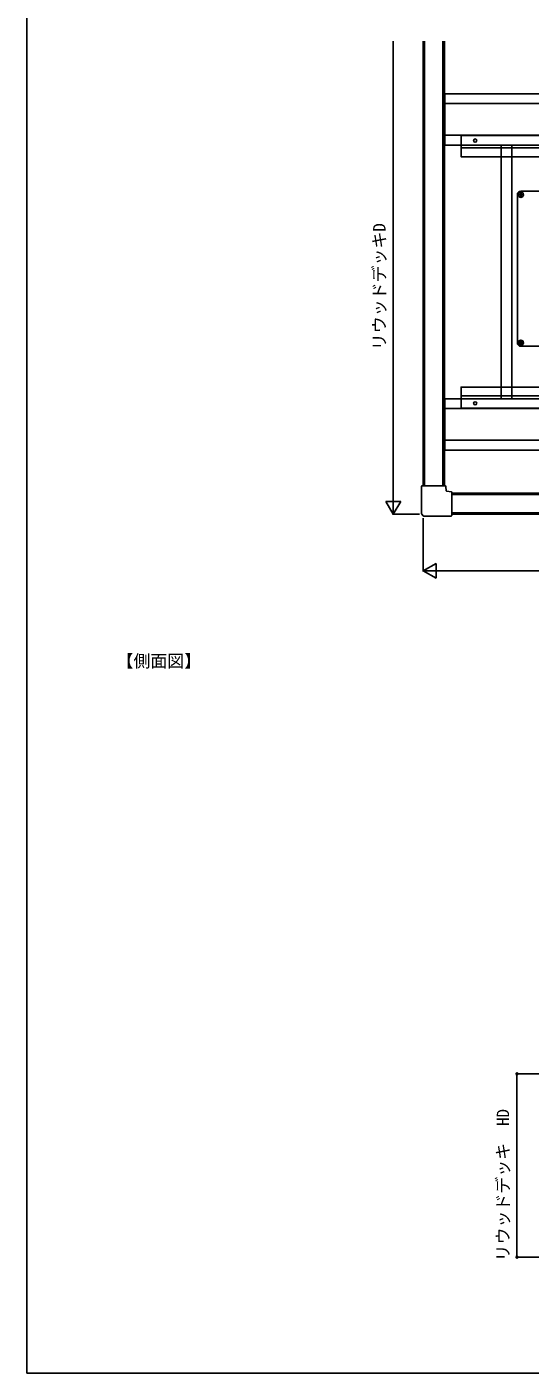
# Model space of a CAD drawing. Units: millimetres, scale not verified. Extents: x -1050 to 1050, y -1566 to 1557.
# Drawn here: x -1050 to -336, y -1566 to 343 of the extents above; entities that cross this region are included whole.
import ezdxf
from ezdxf.enums import TextEntityAlignment as Align

# ---------------------------------------------------------------- set-up
doc = ezdxf.new("R2010")
doc.units = ezdxf.units.MM
doc.header["$LTSCALE"] = 8
for name, color, linetype in [('0-1_USER1', 3, 'Continuous'), ('0-4_YKK_12', 2, 'Continuous'), ('0-5_YKK_13', 4, 'Continuous'), ('0-7_YKK_D', 6, 'Continuous'), ('0-8_YKK_ZWAK', 7, 'Continuous'), ('0-A_YSS_KE', 3, 'Continuous')]:
    doc.layers.add(name, color=color, linetype=linetype)
doc.styles.add('ＭＳ ゴシック', font='')
doc.styles.get('ＭＳ ゴシック').set_extended_font_data('MS Gothic')

msp = doc.modelspace()

# ---------------------------------------------------------------- linework, layer by layer
at = {"layer": '0-4_YKK_12'}
for p, q in [((-487.814, 323.044), (-487.814, -307.456)), ((-485.814, 323.044), (-485.814, -307.456)), ((-459.814, 323.044), (-459.814, -307.456)), ((-457.814, 323.044), (-457.814, -307.456)), ((-457.314, 248.444), (-457.314, 175.644)), ((45.249, 248.444), (-457.314, 248.444)), ((45.249, 234.444), (-457.314, 234.444)), ((45.249, 189.644), (-457.314, 189.644)), ((45.249, 175.644), (-457.314, 175.644)), ((-377.314, 175.644), (-377.314, -184.057)), ((-362.314, 175.644), (-362.314, -184.057)), ((-457.314, -184.057), (-457.314, -256.857)), ((45.249, -184.057), (-457.314, -184.057)), ((45.249, -198.057), (-457.314, -198.057)), ((45.249, -242.857), (-457.314, -242.857)), ((45.249, -256.857), (-457.314, -256.857)), ((45.249, -317.956), (-447.314, -317.956)), ((45.249, -319.956), (-447.314, -319.956)), ((45.249, -345.956), (-447.314, -345.956)), ((45.249, -347.956), (-447.314, -347.956))]:
    msp.add_line(p, q, dxfattribs=at)
at = {"layer": '0-5_YKK_13'}
for p, q in [((-434.114, 171.544), (-274.114, 171.544)), ((-354.314, 105.294), (-354.314, -104.706)), ((-353.464, 105.294), (-345.164, 105.294)), ((-351.364, 105.644), (-351.364, 104.944)), ((-351.364, 105.644), (-350.164, 105.644)), ((-351.364, 104.944), (-350.164, 104.944)), ((-349.664, 107.344), (-348.964, 107.344)), ((-349.664, 107.344), (-349.664, 106.144)), ((-349.664, 104.444), (-349.664, 103.244)), ((-349.664, 103.244), (-348.964, 103.244)), ((-349.314, 110.294), (-171.314, 110.294)), ((-349.314, 101.144), (-349.314, 109.444)), ((-348.964, 107.344), (-348.964, 106.144)), ((-348.964, 104.444), (-348.964, 103.244)), ((-348.464, 105.644), (-347.264, 105.644)), ((-348.464, 104.944), (-347.264, 104.944)), ((-347.264, 105.644), (-347.264, 104.944)), ((-353.464, -104.706), (-345.164, -104.706)), ((-351.364, -105.056), (-351.364, -104.356)), ((-351.364, -104.356), (-350.164, -104.356)), ((-351.364, -105.056), (-350.164, -105.056)), ((-349.664, -102.656), (-348.964, -102.656)), ((-349.664, -103.856), (-349.664, -102.656)), ((-349.664, -106.756), (-349.664, -105.556)), ((-349.664, -106.756), (-348.964, -106.756)), ((-349.314, -100.556), (-349.314, -108.856)), ((-349.314, -109.706), (-171.314, -109.706)), ((-348.964, -103.856), (-348.964, -102.656)), ((-348.964, -106.756), (-348.964, -105.556)), ((-348.464, -104.356), (-347.264, -104.356)), ((-348.464, -105.056), (-347.264, -105.056)), ((-347.264, -105.056), (-347.264, -104.356)), ((-434.114, -179.956), (-274.114, -179.956)), ((-490.314, -347.042), (-490.314, -308.456)), ((-489.314, -307.456), (-486.9, -307.456)), ((-486.9, -307.456), (-459.136, -307.456)), ((-459.136, -307.456), (-456.713, -307.456)), ((-455.717, -308.369), (-455.187, -314.42)), ((-454.278, -315.329), (-448.227, -315.859)), ((-447.314, -316.855), (-447.314, -319.278)), ((-447.314, -319.278), (-447.314, -347.042)), ((-490.021, -347.749), (-489.925, -347.845)), ((-487.703, -350.067), (-489.925, -347.845)), ((-487.703, -350.067), (-487.607, -350.163)), ((-448.314, -350.456), (-486.9, -350.456)), ((-447.314, -347.042), (-447.314, -349.456))]:
    msp.add_line(p, q, dxfattribs=at)
for points in [[(-434.114, 189.044), (-274.114, 189.044), (-274.114, 159.044), (-434.114, 159.044)], [(-434.114, -197.456), (-274.114, -197.456), (-274.114, -167.456), (-434.114, -167.456)]]:
    msp.add_lwpolyline(points, close=True, dxfattribs=at)
for centre, radius in [((-414.114, 182.044), 2.25), ((-349.314, 105.294), 3.75), ((-349.314, -104.706), 3.75), ((-414.114, -190.456), 2.25)]:
    msp.add_circle(centre, radius, dxfattribs=at)
for centre, radius, start, end in [((-349.314, 105.294), 5, 90, 180), ((-350.164, 106.144), 0.5, 270, 0), ((-350.164, 104.444), 0.5, 0, 90), ((-348.464, 106.144), 0.5, 180, 270), ((-348.464, 104.444), 0.5, 90, 180), ((-349.314, -104.706), 5, 180, 270), ((-350.164, -103.856), 0.5, 270, 0), ((-350.164, -105.556), 0.5, 0, 90), ((-348.464, -103.856), 0.5, 180, 270), ((-348.464, -105.556), 0.5, 90, 180), ((-489.314, -308.456), 1, 90, 180), ((-456.713, -308.456), 1, 5, 90), ((-454.191, -314.333), 1, 185, 265), ((-448.314, -316.855), 1, 0, 85), ((-489.314, -347.042), 1, 180, 225), ((-486.9, -349.456), 1, 225, 270), ((-448.314, -349.456), 1, 270, 0)]:
    msp.add_arc(centre, radius, start, end, dxfattribs=at)
at = {"layer": '0-7_YKK_D'}
for p, q in [((-530.314, -326.956), (-530.314, 323.044)), ((-530.314, -347.956), (-530.314, -311.583)), ((-530.314, -347.956), (-540.814, -329.77)), ((-519.814, -329.77), (-540.814, -329.77)), ((-530.314, -347.956), (-519.814, -329.77)), ((-493.314, -347.956), (-531.314, -347.956)), ((-487.814, -353.456), (-487.814, -428.956)), ((-487.814, -427.956), (-469.628, -417.456)), ((-469.628, -438.456), (-469.628, -417.456)), ((-487.814, -427.956), (-469.628, -438.456)), ((-487.814, -427.956), (-451.441, -427.956)), ((-466.814, -427.956), (540.186, -427.956)), ((-311.435, -1141.349), (-355.935, -1141.349)), ((-354.935, -1401.349), (-354.935, -1141.349)), ((-351.093, -1401.349), (-355.935, -1401.349))]:
    msp.add_line(p, q, dxfattribs=at)
for centre in [(-354.935, -1141.349), (-354.935, -1401.349)]:
    msp.add_circle(centre, 1.275, dxfattribs=at)
at = {"layer": '0-8_YKK_ZWAK'}
msp.add_line((-1050, 1494.3), (-1050, -1565.7), dxfattribs=at)
msp.add_lwpolyline([(-1050, -1565.7), (1050, -1565.7), (1050, 1494.3)], dxfattribs=at)
at = {"layer": '0-A_YSS_KE'}
msp.add_line((412.242, -1401.349), (-354.474, -1401.349), dxfattribs=at)

# ---------------------------------------------------------------- texts
at = {"layer": '0-1_USER1', "style": 'ＭＳ ゴシック'}
msp.add_text('【側面図】', height=17.6, dxfattribs=at).set_placement((-922.875, -570.044), align=Align.BOTTOM_LEFT)
at = {"layer": '0-7_YKK_D', "style": 'ＭＳ ゴシック'}
for s, p in [('リウッドデッキD', (-536.041, -115.138)), ('リウッドデッキ\u3000HD', (-360.662, -1407.304))]:
    msp.add_text(s, height=17.6, rotation=90, dxfattribs=at).set_placement(p, align=Align.BOTTOM_LEFT)

doc.saveas('drawing.dxf')
